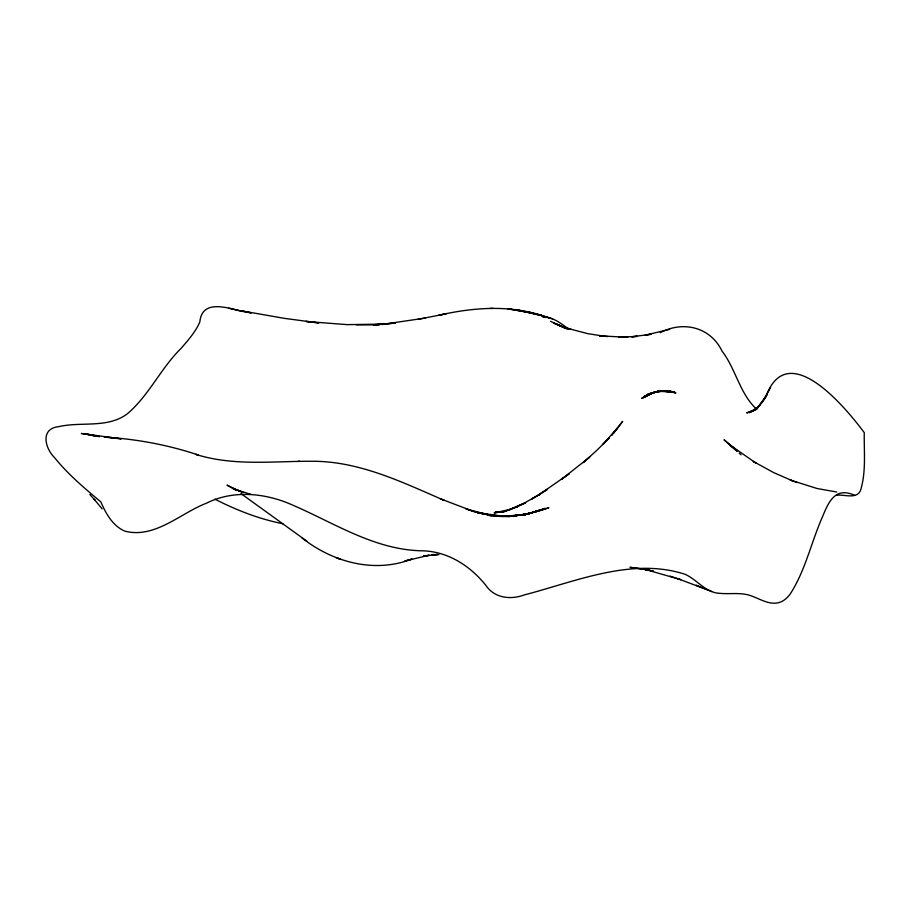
<?xml version="1.0" encoding="UTF-8"?>
<svg xmlns="http://www.w3.org/2000/svg" width="910" height="910" viewBox="0 0 910 910"><rect width="100%" height="100%" fill="white"/><g stroke="black" fill="none" stroke-linecap="round" stroke-linejoin="round"><path stroke-width="1.36" d="M765.196 398.58C786.297 335.836 845.219 407.009 864.261 432.648C863.931 451.94 866.32 472.062 860.416 490.752C856.139 499.545 844.082 494.13 836.472 495.267M770.599 387.478L763.376 400.559L757.734 407.578L766.971 394.622C762.728 401.981 757.45 409.329 749.362 412.73L755.687 409.079L759.691 405.53L753.457 410.467L746.928 412.856L753.457 410.467L757.757 407.839L751.296 411.343L755.88 409.534L751.205 411.024L753.673 410.467M613.681 433.149L622.69 421.341L611.702 435.151L617.788 427.666L603.046 444.296L609.325 437.903L596.619 450.541L583.173 462.633L589.805 456.991L561.447 479.388L569.205 473.757L539.198 494.608L547.501 489.273L531.827 498.942L540.369 494.119L524.331 503.025L508.849 509.975L517.995 506.449L505.118 511.306L510.612 509.259L494.164 512.933L503.685 511.602L495.154 512.171L504.527 511.841M669.851 391.414L659.682 391.163L671.5 391.721C661.195 389.435 650.627 392.858 641.914 398.33C650.855 392.062 661.957 389.378 672.672 391.698L658.328 391.311L663.913 390.856L675.163 392.472C665.699 389.787 655.746 391.05 646.726 394.667L657.668 391.368L670.647 391.459C661.524 390.242 652.186 392.176 644.109 396.544C653.824 391.493 665.381 388.945 675.925 393.006C666.45 389.708 655.621 390.174 646.964 395.509L653.016 392.699L645.065 396.874C651.446 392.585 659.159 390.128 666.882 391.038L661.217 390.902L654.768 392.13L662.526 390.845L674.253 392.574M641.914 398.33L653.016 392.699M516.675 506.733L525.65 502.82L512.808 508.417M660.25 332.662C683.148 320.548 710.357 326.929 722.051 351.101C735.871 369.039 740.001 394.53 757.029 409.477M527.516 514.15L545.374 508.349L525.047 514.73L530.007 513.285L527.277 514.048M508.644 516.687L528.846 513.57L542.007 509.589L525.093 514.491M525.263 514.65L535.945 511.522M404.461 561.14L412.025 559.024C374.363 573.653 332.844 562.232 302.063 537.969M669.737 329.34L645.133 335.198L651.082 334.254L631.756 336.802L637.228 336.347L618.948 337.303L627.843 336.962M524.262 514.673L532.395 512.649M405.883 560.731L429.247 555.236L423.434 556.101L437.676 554.497L431.954 554.656L438.961 554.611M418.134 319.319L446.162 313.791L438.825 315.247C472.29 307.648 507.814 304.759 541.018 315.224L517.449 310.014L543.429 316.054L527.675 311.902L541.018 315.224M425.254 318.068L381.893 324.472L395.384 323.039L373.612 324.745L387.467 324.062L347.017 324.631L305.942 321.446L318.75 322.936L284.523 318.375L240.399 310.651L251.353 312.858C235.929 311.777 202.464 294.908 199.825 321.992C195.502 332.013 188.108 340.238 181.056 348.405C160.854 368.197 149.115 395.145 127.605 413.606C107.744 428.758 81.411 421.353 58.672 426.653C40.12 428.587 44.795 448.084 54.611 457.662C68.011 474.383 84.528 488.249 100.896 501.956C105.89 513.627 112.681 525.912 124.909 531.167C155.121 538.856 180.191 513.251 206.661 503.116C231.822 490.501 261.545 492.697 287.139 502.775C330.933 520.736 371.872 549.378 420.852 550.777C447.003 550.857 469.833 565.394 485.781 585.266C494.392 598.166 510.51 600.009 524.126 594.969C575.541 581.649 631.881 556.897 685.162 574.324C697.344 579.795 705.785 593.002 720.197 593.365C730.434 594.321 741.058 592.16 750.955 595.766C760.714 599.098 771.236 606.56 781.736 601.544A33.522 18.245 -77.4 0 0 790.039 594.276C805.543 570.456 811.231 541.928 822.754 516.197C829.169 500.295 836.085 486.884 854.695 495.347M542.997 317.363C552.802 316.532 560.913 323.55 568.466 328.817M513.229 516.402L516.038 516.22M516.334 516.186L494.107 515.913C512.842 518.347 531.19 513.331 548.878 507.723C529.768 514.446 509.486 518.154 489.25 515.458L507.518 516.459L525.036 514.514L503.833 516.334L477.522 512.671C497.634 517.471 518.905 517.164 538.618 510.726C515.026 518.575 489.193 517.392 465.954 508.929L491.423 515.572L473.678 511.454L440.338 498.794L444.194 500.375C402.493 482.311 359.916 461.484 313.45 461.268C274.194 460.995 234.029 466.443 195.832 454.386L198.255 455.011C167.861 444.774 136.193 439.029 104.218 437.062L121.155 438.847L81.32 433.456L99.452 436.618L84.63 433.615L95.857 436.277M489.91 308.422L493.004 308.308M298.15 461.279L299.754 461.256M356.174 324.847L379.231 324.927M623.987 337.121L599.394 335.813L607.857 336.541M604.069 336.2L587.837 333.663L569.216 328.806M836.779 492.026L816.964 488.477L790.221 480.025L797.126 482.527M641.937 568.875L629.982 567.317L649.763 570.183L641.937 568.875L653.448 571.161L645.565 569.524L680.669 579.625L670.01 576.132M282.828 523.728C259.1 519.03 236.361 510.135 214.874 499.135M228.911 308.262L242.504 311.504M250.773 494.312L237.044 490.012L243.266 492.56L233.392 488.42L239.956 491.457L226.999 485.098L236.179 490.353M550.539 318.147L538.686 314.598L552.62 318.909M565.588 327.657L570.957 329.386L567.465 328.203M677.882 578.714L708.992 590.419M560.503 325.678L553.587 323.016L567.43 329.204M338.065 558.353L340.84 559.434L336.211 557.614M792.985 481.026L773.773 472.654L753.23 461.404L755.971 463.088L729.991 445.024L736.975 450.541L724.007 439.769L736.315 450.632M711.791 591.557L696.105 585.255L698.903 586.393M563.506 326.997L557.034 324.358L565.576 327.873M550.55 321.298L564.575 327.93M307.114 541.37L240.991 493.607M739.182 453.18L741.081 454.818M728.273 443.454L737.248 451.462M89.851 494.46L94.981 500.227L93.593 498.657M94.606 499.806L102.147 508.872M667.03 391.061L662.707 391.027L673.264 392.073L667.03 391.061M510.965 309.252L507.985 308.899L532.873 313.12L510.965 309.252"/></g></svg>
